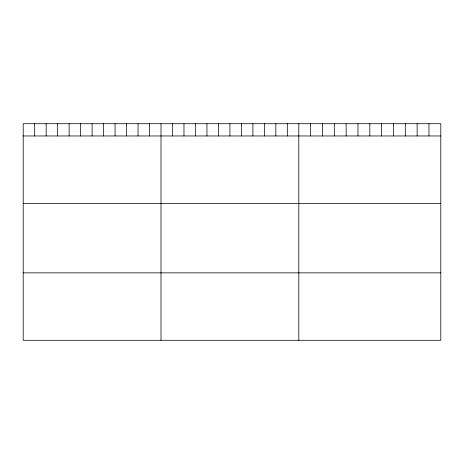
<?xml version="1.0" encoding="UTF-8"?>
<svg xmlns="http://www.w3.org/2000/svg" width="464" height="464" viewBox="0 0 464 464"><rect width="100%" height="100%" fill="white"/><g stroke="black" fill="none" stroke-linecap="round" stroke-linejoin="round"><path stroke-width="0.7" d="M440.8 135.964L440.8 340.28L23.2 340.28L23.2 123.72L440.8 123.72L440.8 135.964L23.2 135.964M23.2 203.389L440.8 203.389M23.2 272.855L440.8 272.855M428.968 123.72L428.968 135.964M417.136 123.72L417.136 135.964M405.304 123.72L405.304 135.964M393.472 123.72L393.472 135.964M381.64 123.72L381.64 135.964M369.808 123.72L369.808 135.964M357.976 123.72L357.976 135.964M346.144 123.72L346.144 135.964M334.312 123.72L334.312 135.964M322.48 123.72L322.48 135.964M310.648 123.72L310.648 135.964M298.816 123.72L298.816 340.28M287.332 123.72L287.332 135.964M275.848 123.72L275.848 135.964M264.364 123.72L264.364 135.964M252.88 123.72L252.88 135.964M241.396 123.72L241.396 135.964M229.912 123.72L229.912 135.964M218.428 123.72L218.428 135.964M206.944 123.72L206.944 135.964M195.46 123.72L195.46 135.964M183.976 123.72L183.976 135.964M172.492 123.72L172.492 135.964M161.008 123.72L161.008 340.28M149.524 123.72L149.524 135.964M138.04 123.72L138.04 135.964M126.556 123.72L126.556 135.964M115.072 123.72L115.072 135.964M103.588 123.72L103.588 135.964M92.104 123.72L92.104 135.964M80.62 123.72L80.62 135.964M69.136 123.72L69.136 135.964M57.652 123.72L57.652 135.964M46.168 123.72L46.168 135.964M34.684 123.72L34.684 135.964"/></g></svg>
